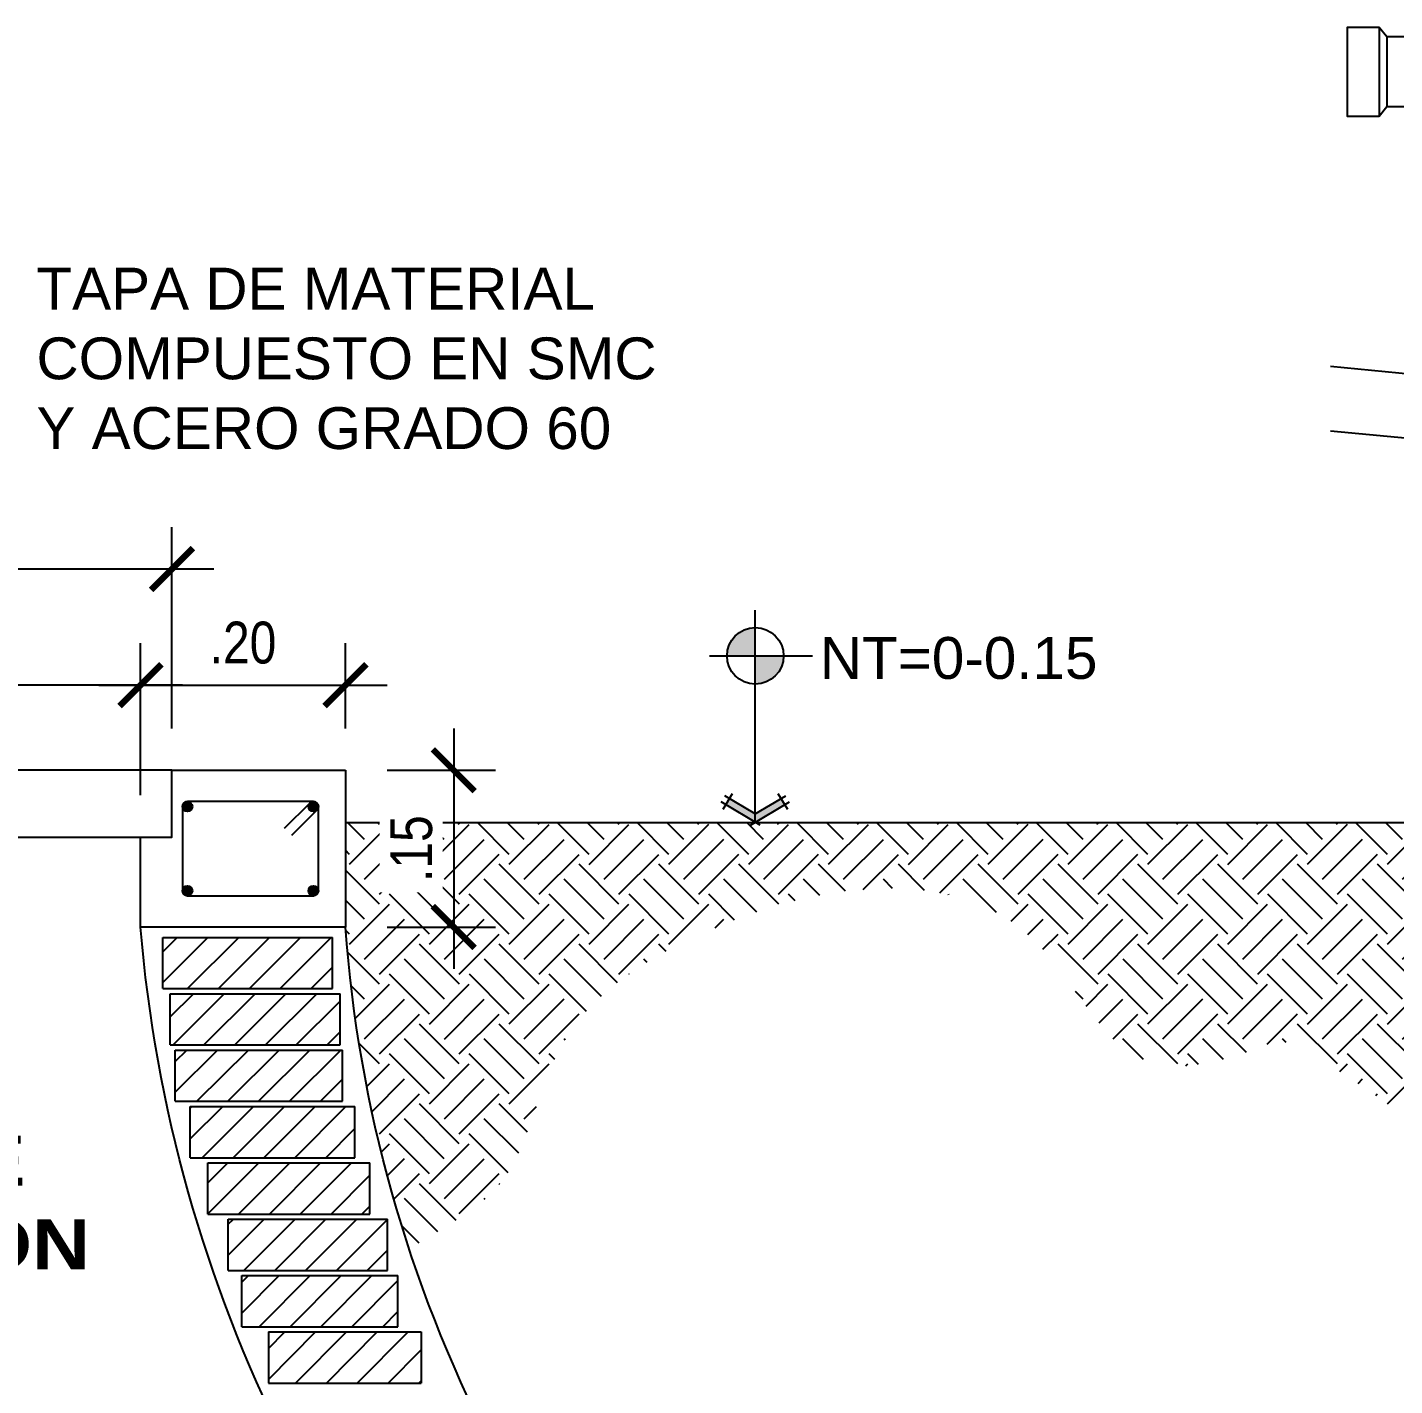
# Model space of a CAD drawing. Header units: metres. Extents: x 2 to 147, y 24 to 94.
# Drawn here: x 4.538 to 5.846, y 79.297 to 80.595 of the extents above; entities that cross this region are included whole.
import ezdxf

# ---------------------------------------------------------------- set-up
doc = ezdxf.new("R2010")
doc.units = ezdxf.units.M
doc.header["$MEASUREMENT"] = 0
doc.header["$PDMODE"] = 35
doc.layers.get('Defpoints').update_dxf_attribs({"color": 171})
for name, color, linetype in [('A RESIDUAL', 5, 'Continuous'), ('Cotas', 1, 'Continuous'), ('DET HIDRO', 6, 'Continuous'), ('TEXTOS HIDRO', 2, 'Continuous')]:
    doc.layers.add(name, color=color, linetype=linetype)
doc.styles.add('COTAS', font='ARIALN.TTF')
doc.styles.add('TEXTO HIDROSANITARIO', font='arial.ttf')
doc.styles.add('TITULOS', font='')
doc.styles.get('TITULOS').set_extended_font_data('Arial Black', bold=True)
doc.dimstyles.new('ESC-20', dxfattribs={"dimtxt": 0.04, "dimasz": 0.04, "dimexe": 0.04, "dimexo": 0.04, "dimgap": 0.02, "dimtad": 1, "dimzin": 4, "dimdsep": 46, "dimtxsty": 'COTAS', "dimblk": 'ARCHTICK', "dimcen": 0.04, "dimdle": 0.04, "dimclrd": 1, "dimclre": 1, "dimclrt": 2, "dimazin": 0, "dimtfac": 0.7499999999999999, "dimtmove": 1, "dimatfit": 3, "dimldrblk": 'FLE', "dimfxl": 0.1, "dimtvp": 1.5, "dimtfill": 1, "dimtolj": 1, "dimtzin": 0, "dimarcsym": 0})
pattern_1 = [(45, (-762573.6710389432, -1757293.307078792), (-0.01475068118779729, 0.0147506811877973), [])]
pattern_2 = [(45, (-762573.6804532439, -1757293.307078792), (-0.01475068118779729, 0.0147506811877973), [])]

# ---------------------------------------------------------------- blocks, each defined once
blk = doc.blocks.new('_ARCHTICK')
at = {"color": 0, "linetype": 'ByBlock', "const_width": 0.15}
blk.add_lwpolyline([(-0.5, -0.5), (0.5, 0.5)], dxfattribs=at)
blk = doc.blocks.new('*D118')
at = {"layer": 'Cotas', "color": 1, "lineweight": -2, "transparency": 16777216}
for p, q in [((4.09663976574015, 79.86126350131373), (4.09663976574015, 80.0065121684179)), ((4.646639765786716, 79.86126350131373), (4.646639765786716, 80.0065121684179)), ((4.686639765786716, 79.96651216841789), (4.05663976574015, 79.96651216841789))]:
    blk.add_line(p, q, dxfattribs=at)
at = {"layer": 'Defpoints', "color": 0, "transparency": 16777216}
for p in [(4.09663976574015, 79.96651216841789), (4.09663976574015, 79.82126350131372), (4.646639765786716, 79.82126350131372)]:
    blk.add_point(p, dxfattribs=at)
at = {"layer": 'Cotas', "color": 1, "lineweight": -2, "transparency": 16777216, "xscale": 0.04, "yscale": 0.04, "zscale": 0.04, "rotation": 180}
blk.add_blockref('_ARCHTICK', (4.09663976574015, 79.96651216841789), dxfattribs=at)
at = {"layer": 'Cotas', "color": 1, "lineweight": -2, "transparency": 16777216, "xscale": 0.04, "yscale": 0.04, "zscale": 0.04}
blk.add_blockref('_ARCHTICK', (4.646639765786716, 79.96651216841789), dxfattribs=at)
at = {"layer": 'Cotas', "color": 2, "transparency": 16777216, "insert": (4.371639765763433, 80.00805377824054), "char_height": 0.04, "attachment_point": 5, "style": 'COTAS', "bg_fill": 3, "box_fill_scale": 1.25, "bg_fill_color": 256, "bg_fill_true_color": 13158600, "bg_fill_transparency": 0}
blk.add_mtext('\\A1;Ø.55', dxfattribs=at)
blk = doc.blocks.new('FLE')
at = {"linetype": 'Continuous'}
h = blk.add_hatch(color=2, dxfattribs=at)
h.paths.add_polyline_path([(-0.5723325628787279, -0.6174137853085995), (-0.4220655746757984, -0.7071067774668336), (3.725290298461914e-09, 3.725290298461914e-09), (-0.2038039118051529, 3.725290298461914e-09)])
h.paths.add_polyline_path([(-0.4220655765384436, 0.7071067839860916), (-0.5723325610160828, 0.6174137927591801), (-0.2038039118051529, 3.725290298461914e-09), (3.725290298461914e-09, 3.725290298461914e-09)])
at = {"color": 1, "linetype": 'Continuous'}
for p, q in [((-0.3089696932584047, 0.7746126838028431), (-0.685428449884057, 0.5499078882858157)), ((-0.203803913667798, 0), (-0.6398384645581245, 0.7305096760392189)), ((0.06750589981675148, -0.1130958832800388), (-0.4895714800804853, 0.820202668197453)), ((0, 0), (-1, 0)), ((-0.203803913667798, 0), (-0.6398384645581245, -0.7305096751078963)), ((0.06750590354204178, 0.113095885142684), (-0.4895714800804853, -0.820202668197453)), ((-0.6854284480214119, -0.549907885491848), (-0.3089696951210499, -0.7746126800775528))]:
    blk.add_line(p, q, dxfattribs=at)
blk = doc.blocks.new('*D119')
at = {"layer": 'Cotas', "color": 1, "lineweight": -2, "transparency": 16777216}
for p, q in [((4.06663976571221, 79.92521125645864), (4.06663976571221, 80.1175391069569)), ((4.676639765814656, 79.92521125645864), (4.676639765814656, 80.1175391069569)), ((4.716639765814656, 80.07753910695689), (4.02663976571221, 80.07753910695689))]:
    blk.add_line(p, q, dxfattribs=at)
at = {"layer": 'Defpoints', "color": 0, "transparency": 16777216}
for p in [(4.06663976571221, 80.07753910695689), (4.06663976571221, 79.88521125645863), (4.676639765814656, 79.88521125645863)]:
    blk.add_point(p, dxfattribs=at)
at = {"layer": 'Cotas', "color": 1, "lineweight": -2, "transparency": 16777216, "xscale": 0.04, "yscale": 0.04, "zscale": 0.04, "rotation": 180}
blk.add_blockref('_ARCHTICK', (4.06663976571221, 80.07753910695689), dxfattribs=at)
at = {"layer": 'Cotas', "color": 1, "lineweight": -2, "transparency": 16777216, "xscale": 0.04, "yscale": 0.04, "zscale": 0.04}
blk.add_blockref('_ARCHTICK', (4.676639765814656, 80.07753910695689), dxfattribs=at)
at = {"layer": 'Cotas', "color": 2, "transparency": 16777216, "insert": (4.371639765763433, 80.11908071677954), "char_height": 0.04, "attachment_point": 5, "style": 'COTAS', "bg_fill": 3, "box_fill_scale": 1.25, "bg_fill_color": 256, "bg_fill_true_color": 13158600, "bg_fill_transparency": 0}
blk.add_mtext('\\A1;Ø.61', dxfattribs=at)
blk = doc.blocks.new('INDIC NIVEL')
h = blk.add_hatch(color=8)
h.paths.add_polyline_path([(1.164153218269348e-10, 4.656612873077393e-10), (1.164153218269348e-10, -0.1216343874111772, 0.4142135623730951), (0.1216343878768384, 4.656612873077393e-10)])
h.paths.add_polyline_path([(1.164153218269348e-10, 0.1216343883424997, 0.4142135623730951), (-0.1216343875275925, 4.656612873077393e-10), (1.164153218269348e-10, 4.656612873077393e-10)])
at = {"color": 0}
for p, q in [((1.164153218269348e-10, -0.1969606741331518), (1.164153218269348e-10, 0.1969606750644743)), ((-0.1969606748316437, 4.656612873077393e-10), (0.1969606751808897, 4.656612873077393e-10))]:
    blk.add_line(p, q, dxfattribs=at)
blk.add_circle((1.164153218269348e-10, 4.656612873077393e-10), 0.1216343877017927, dxfattribs=at)
blk = doc.blocks.new('*D90')
at = {"layer": 'Cotas', "color": 1, "lineweight": -2, "transparency": 16777216}
for p, q in [((4.946044932082456, 79.92521125645867), (4.946044932082456, 79.69521124281478)), ((4.882558133031021, 79.88521125645866), (4.986044932082456, 79.88521125645866)), ((4.882558133031021, 79.73521124281478), (4.986044932082456, 79.73521124281478))]:
    blk.add_line(p, q, dxfattribs=at)
at = {"layer": 'Defpoints', "color": 0, "transparency": 16777216}
for p in [(4.842558133031021, 79.88521125645866), (4.842558133031021, 79.73521124281478), (4.946044932082456, 79.73521124281478)]:
    blk.add_point(p, dxfattribs=at)
at = {"layer": 'Cotas', "color": 1, "lineweight": -2, "transparency": 16777216, "xscale": 0.04, "yscale": 0.04, "zscale": 0.04}
for p, rotation in [((4.946044932082456, 79.88521125645866), 90), ((4.946044932082456, 79.73521124281478), 270)]:
    blk.add_blockref('_ARCHTICK', p, dxfattribs=dict(at, rotation=rotation))
at = {"layer": 'Cotas', "color": 2, "transparency": 16777216, "insert": (4.905622012573611, 79.81021124963671), "char_height": 0.04, "attachment_point": 5, "rotation": 90, "style": 'COTAS', "bg_fill": 3, "box_fill_scale": 1.25, "bg_fill_color": 256, "bg_fill_true_color": 13158600, "bg_fill_transparency": 0}
blk.add_mtext('\\A1;.15', dxfattribs=at)
blk = doc.blocks.new('*D94')
at = {"layer": 'Cotas', "color": 1, "lineweight": -2, "transparency": 16777216}
for p, q in [((4.646639765786716, 79.86126350131373), (4.646639765786716, 80.0065121684179)), ((4.842558133031019, 79.92521125645864), (4.842558133031019, 80.0065121684179)), ((4.606639765786716, 79.96651216841789), (4.882558133031019, 79.96651216841789))]:
    blk.add_line(p, q, dxfattribs=at)
at = {"layer": 'Defpoints', "color": 0, "transparency": 16777216}
for p in [(4.842558133031019, 79.96651216841789), (4.842558133031019, 79.88521125645863), (4.646639765786716, 79.82126350131372)]:
    blk.add_point(p, dxfattribs=at)
at = {"layer": 'Cotas', "color": 1, "lineweight": -2, "transparency": 16777216, "xscale": 0.04, "yscale": 0.04, "zscale": 0.04, "rotation": 180}
blk.add_blockref('_ARCHTICK', (4.646639765786716, 79.96651216841789), dxfattribs=at)
at = {"layer": 'Cotas', "color": 1, "lineweight": -2, "transparency": 16777216, "xscale": 0.04, "yscale": 0.04, "zscale": 0.04}
blk.add_blockref('_ARCHTICK', (4.842558133031019, 79.96651216841789), dxfattribs=at)
at = {"layer": 'Cotas', "color": 2, "transparency": 16777216, "insert": (4.744598949408868, 80.00693508792676), "char_height": 0.04, "attachment_point": 5, "style": 'COTAS', "bg_fill": 3, "box_fill_scale": 1.25, "bg_fill_color": 256, "bg_fill_true_color": 13158600, "bg_fill_transparency": 0}
blk.add_mtext('\\A1;.20', dxfattribs=at)

msp = doc.modelspace()

# ---------------------------------------------------------------- hatches: boundary and pattern name
at = {"layer": 'DET HIDRO'}
h = msp.add_hatch(dxfattribs=at)
h.set_pattern_fill('EARTH', color=8, scale=0.0085, angle=45, style=0)
h.set_pattern_definition([(45, (-580314.012129184, -1337286.843948992), (0, 0.07633217702908782), [0.053975, -0.053975]), (45, (-580314.0264414671, -1337286.829636709), (0, 0.07633217702908782), [0.053975, -0.053975]), (45, (-580314.0407537504, -1337286.815324426), (0, 0.07633217702908782), [0.053975, -0.053975]), (135, (-580314.0407537504, -1337286.805782904), (-0.07633217702908782, 0), [0.053975, -0.053975]), (135, (-580314.0264414671, -1337286.791470621), (-0.07633217702908782, 0), [0.053975, -0.053975]), (135, (-580314.012129184, -1337286.777158338), (-0.07633217702908782, 0), [0.053975, -0.053975])])
edge = h.paths.add_edge_path()
edge.add_spline(control_points=[(5.874702408755269, 79.5406141512054), (5.746663650695012, 79.63363242394777), (5.705205464932845, 79.6128634089932), (5.583278953411394, 79.57635074819925), (5.487185044527763, 79.81182602852138), (5.209637316839547, 79.76294208167607), (5.032257960957253, 79.63708367723527), (5.012386208131687, 79.48469695368337), (4.939994640729168, 79.45054420119638), (4.903627225278655, 79.42695959576892)], knot_values=[5.246947745511425, 5.246947745511425, 5.246947745511425, 5.246947745511425, 5.287938731507065, 5.420939827396294, 5.573908684543446, 5.901239763996274, 6.069399815630753, 6.212099050201074, 6.303376600205038, 6.303376600205038, 6.303376600205038, 6.303376600205038], degree=3, periodic=0)
edge.add_arc((6.089285036517509, 79.82203064706428), 1.24974620656806, 183.9835249906714, 198.4285023006371, ccw=False)
edge.add_line((4.842558133031019, 79.73521124281476), (4.842558133031019, 79.83521125641207))
edge.add_line((4.842558133031019, 79.83521125641207), (5.874702408755212, 79.83521125641207))
edge.add_line((5.874702408755212, 79.83521125641207), (5.874702408755269, 79.55213657033576))
at = {"layer": 'DET HIDRO', "linetype": 'Continuous'}
h = msp.add_hatch(dxfattribs=at)
h.set_pattern_fill('ANSI31', color=8, scale=0.00657027193386602, angle=360, style=0)
h.set_pattern_definition([(45, (-762573.6496027084, -1757293.307078792), (-0.01475068118779729, 0.0147506811877973), [])])
h.paths.add_polyline_path([(4.830250748630391, 79.72534186871277), (4.667871320700982, 79.72534186871277), (4.667871320700982, 79.67636227666887), (4.830250748630391, 79.67636227666887)])
h = msp.add_hatch(dxfattribs=at)
h.set_pattern_fill('ANSI31', color=8, scale=0.00657027193386602, angle=360, style=0)
h.set_pattern_definition([(45, (-762573.6686545486, -1757293.307078792), (-0.01475068118779729, 0.0147506811877973), [])])
h.paths.add_polyline_path([(4.837409952852653, 79.67146431737135), (4.675030524923244, 79.67146431737135), (4.675030524923244, 79.62248472556027), (4.837409952852653, 79.62248472556027)])
h = msp.add_hatch(dxfattribs=at)
h.set_pattern_fill('ANSI31', color=8, scale=0.00657027193386602, angle=360, style=0)
h.set_pattern_definition(pattern_2)
h.paths.add_polyline_path([(4.83966504930217, 79.56860717491733), (4.83966504930217, 79.61758676672841), (4.679651849983969, 79.61758676672841), (4.679651849983969, 79.56860717491733)])
h = msp.add_hatch(dxfattribs=at)
h.set_pattern_fill('ANSI31', color=8, scale=0.00657027193386602, angle=360, style=0)
h.set_pattern_definition(pattern_2)
h.paths.add_polyline_path([(4.851557685143092, 79.51472962380873), (4.694024612160177, 79.51472962380873), (4.694024612160177, 79.56370921585264), (4.851557685143092, 79.56370921585264)])
h = msp.add_hatch(dxfattribs=at)
h.set_pattern_fill('ANSI31', color=8, scale=0.00657027193386602, angle=360, style=0)
h.set_pattern_definition(pattern_2)
h.paths.add_polyline_path([(4.710947494219766, 79.46085207293297), (4.710947494219766, 79.50983166451121), (4.865865922730194, 79.50983166451121), (4.865865922730194, 79.46085207293297)])
h = msp.add_hatch(dxfattribs=at)
h.set_pattern_fill('ANSI31', color=8, scale=0.00657027193386602, angle=360, style=0)
h.set_pattern_definition(pattern_2)
h.paths.add_polyline_path([(4.730528519802505, 79.40697452182437), (4.730528519802505, 79.45595411363544), (4.882673229637334, 79.45595411363544), (4.882673229637334, 79.40697452182437)])
h = msp.add_hatch(dxfattribs=at)
h.set_pattern_fill('ANSI31', color=8, scale=0.00657027193386602, angle=360, style=0)
h.set_pattern_definition(pattern_1)
h.paths.add_polyline_path([(4.892668348934279, 79.35309697071577), (4.743486150714347, 79.35309697071577), (4.743486150714347, 79.40207656275967), (4.892668348934279, 79.40207656275967)])
h = msp.add_hatch(dxfattribs=at)
h.set_pattern_fill('ANSI31', color=8, scale=0.00657027193386602, angle=360, style=0)
h.set_pattern_definition(pattern_1)
h.paths.add_polyline_path([(4.914806068024376, 79.29921941984), (4.768811752285586, 79.29921941984), (4.768811752285586, 79.34819901141825), (4.914806068024376, 79.34819901141825)])

# ---------------------------------------------------------------- linework, layer by layer
at = {"layer": 'Cotas'}
for p, q in [((6.033514883214508, 80.24709273384283), (5.784416377855365, 80.27101225008587)), ((6.033514883214508, 80.18551857395428), (5.784416377855365, 80.20943809019732))]:
    msp.add_line(p, q, dxfattribs=at)
at = {"layer": 'DET HIDRO', "color": 1, "linetype": 'Continuous'}
msp.add_line((5.838359163220872, 80.58636423105705), (5.838359163220872, 80.5196975644059), dxfattribs=at)
at = {"layer": 'DET HIDRO', "color": 1, "linetype": 'ByBlock'}
for p, q in [((4.667871320700982, 79.72534186871277), (4.830250748630391, 79.72534186871277)), ((4.667871320700982, 79.67636227666887), (4.667871320700982, 79.72534186871277)), ((4.830250748630391, 79.67636227666887), (4.830250748630391, 79.72534186871277)), ((4.667871320700982, 79.67636227666887), (4.830250748630391, 79.67636227666887)), ((4.675030524923244, 79.67146431737135), (4.837409952852653, 79.67146431737135)), ((4.675030524923244, 79.62248472556027), (4.675030524923244, 79.67146431737135)), ((4.837409952852653, 79.62248472556027), (4.837409952852653, 79.67146431737135)), ((4.675030524923244, 79.62248472556027), (4.837409952852653, 79.62248472556027)), ((4.679651849983969, 79.61758676672841), (4.83966504930217, 79.61758676672841)), ((4.679651849983969, 79.56860717491733), (4.679651849983969, 79.61758676672841)), ((4.83966504930217, 79.56860717491733), (4.83966504930217, 79.61758676672841)), ((4.679651849983969, 79.56860717491733), (4.83966504930217, 79.56860717491733)), ((4.694024612160177, 79.56370921585264), (4.851557685143092, 79.56370921585264)), ((4.694024612160177, 79.51472962380873), (4.694024612160177, 79.56370921585264)), ((4.851557685143092, 79.51472962380873), (4.851557685143092, 79.56370921585264)), ((4.694024612160177, 79.51472962380873), (4.851557685143092, 79.51472962380873)), ((4.710947494219766, 79.50983166451121), (4.865865922730194, 79.50983166451121)), ((4.710947494219766, 79.46085207293297), (4.710947494219766, 79.50983166451121)), ((4.865865922730194, 79.46085207293297), (4.865865922730194, 79.50983166451121)), ((4.710947494219766, 79.46085207293297), (4.865865922730194, 79.46085207293297)), ((4.730528519802505, 79.45595411363544), (4.882673229637334, 79.45595411363544)), ((4.730528519802505, 79.40697452182437), (4.730528519802505, 79.45595411363544)), ((4.882673229637334, 79.40697452182437), (4.882673229637334, 79.45595411363544)), ((4.730528519802505, 79.40697452182437), (4.882673229637334, 79.40697452182437)), ((4.743486150714347, 79.40207656275967), (4.892668348934279, 79.40207656275967)), ((4.743486150714347, 79.35309697071577), (4.743486150714347, 79.40207656275967)), ((4.892668348934279, 79.35309697071577), (4.892668348934279, 79.40207656275967)), ((4.743486150714347, 79.35309697071577), (4.892668348934279, 79.35309697071577)), ((4.768811752285586, 79.34819901141825), (4.768811752285586, 79.29921941984)), ((4.768811752285586, 79.34819901141825), (4.914806068024376, 79.34819901141825)), ((4.914806068024376, 79.34819901141825), (4.914806068024376, 79.29921941984)), ((4.768811752285586, 79.29921941984), (4.914806068024376, 79.29921941984))]:
    msp.add_line(p, q, dxfattribs=at)
at = {"layer": 'DET HIDRO', "color": 2, "linetype": 'Continuous'}
msp.add_lwpolyline([(5.941369075522658, 80.25594097304489), (5.941369075522658, 80.47099154347885), (5.950425659617309, 80.47099154347885), (5.950425659617309, 80.50160171462554), (5.941369075522658, 80.50923142976458, -0.5313912419481109), (5.948436136435618, 80.5196975727878), (5.9777123211733, 80.5196975644059), (5.985342036312346, 80.510640979962), (6.015952207459037, 80.510640979962), (6.015952207459037, 80.59542081526811), (5.985342036312346, 80.59542081526811), (5.9777123211733, 80.58636423105705), (5.838359163220872, 80.58636423105705), (5.83072944796541, 80.59542081526811), (5.80011927681872, 80.59542081526811), (5.80011927681872, 80.510640979962), (5.83072944796541, 80.510640979962), (5.838359163220872, 80.5196975644059), (5.867635347958554, 80.5196975727878, -0.5313912419481109), (5.874702408755098, 80.50923142976458), (5.865645824660447, 80.50160171462554), (5.865645824660447, 80.47099154347885), (5.874702408755098, 80.47099154347885), (5.874702408755098, 80.26234259478147)], format="xyb", dxfattribs=at)
at = {"layer": 'DET HIDRO', "color": 1, "linetype": 'Continuous'}
msp.add_lwpolyline([(5.83072944796541, 80.59542081526811), (5.83072944796541, 80.510640979962)], dxfattribs=at)
at = {"layer": 'DET HIDRO', "color": 4, "linetype": 'ByBlock'}
for points in [[(4.676639765814656, 79.88521125645863), (4.06663976571221, 79.88521125645863), (4.06663976571221, 79.82126350131372), (4.676639765814656, 79.82126350131372)], [(4.842558133031019, 79.88521125645863), (4.842558133031019, 79.73521124281476), (4.646639765786716, 79.73521124281476), (4.646639765786716, 79.82126350131372), (4.676639765814656, 79.82126350131372), (4.676639765814656, 79.88521125645863)]]:
    msp.add_lwpolyline(points, close=True, dxfattribs=at)
at = {"layer": 'DET HIDRO', "color": 3}
for points in [[(4.808509784947859, 79.85381646792891), (4.784062793209927, 79.82936947619098)], [(4.815244977210426, 79.84708127554993), (4.790797985705325, 79.822634283812)]]:
    msp.add_lwpolyline(points, dxfattribs=at)
at = {"layer": 'DET HIDRO', "color": 3, "const_width": 0.004762500138067903, "flags": 128}
for points in [[(4.81425863116678, 79.85044887185583, -1), (4.80949613110792, 79.85044887185583, -1)], [(4.689020900020154, 79.76997363975758, -1), (4.693783400079013, 79.76997363975758, -1)], [(4.81425863116678, 79.76997364115456, 1), (4.80949613110792, 79.76997364115456, 1)]]:
    msp.add_lwpolyline(points, format="xyb", close=True, dxfattribs=at)
at = {"layer": 'DET HIDRO', "color": 4}
for points in [[(4.842558133031019, 79.83521125641207), (5.760443126048671, 79.83521125641207)], [(5.372937743862991, 79.83521125641207), (5.874702408755098, 79.83521125641207)]]:
    msp.add_lwpolyline(points, dxfattribs=at)
at = {"layer": 'DET HIDRO', "color": 4, "linetype": 'ByBlock'}
for points in [[(4.868384923633897, 79.06343004958259, 0.03567964602560071), (4.785111545782314, 79.24204055418747, -0.0957680991965182), (4.646639765786716, 79.73521124281476)], [(5.064303291111031, 79.06343004958259, 0.03567964602856738), (4.981029913259448, 79.24204055418747, -0.101011424473433), (4.842558133031019, 79.73521124281476)]]:
    msp.add_lwpolyline(points, format="xyb", dxfattribs=at)
at = {"layer": 'DET HIDRO', "color": 3}
for centre in [(4.81187738113735, 79.85044887185583), (4.691402150049583, 79.76997363975758), (4.81187738113735, 79.76997364115456)]:
    msp.add_circle(centre, 0.004762500159728854, dxfattribs=at)

# ---------------------------------------------------------------- block references
at = {"layer": 'TEXTOS HIDRO', "color": 1, "xscale": 0.2222011751728943, "yscale": 0.2222011751728943, "zscale": 0.2222011751728943}
msp.add_blockref('INDIC NIVEL', (5.234404215208343, 79.99448889227139), dxfattribs=at)

# ---------------------------------------------------------------- texts
at = {"layer": 'A RESIDUAL', "color": 2, "insert": (4.363834992714004, 79.47153115093639), "char_height": 0.04799999999999999, "width": 0.4462644474761255, "attachment_point": 5, "rotation": 8.141129722338467e-05, "style": 'TITULOS', "bg_fill": 3, "box_fill_scale": 1.2, "bg_fill_color": 256, "bg_fill_transparency": 0}
msp.add_mtext('POZO DE ABSORCIÓN', dxfattribs=at)
at = {"layer": 'TEXTOS HIDRO', "color": 2, "insert": (5.296056918069809, 80.01248718764188), "char_height": 0.03999621153110256, "width": 0.3366941826083361, "attachment_point": 1, "style": 'TEXTO HIDROSANITARIO'}
msp.add_mtext('NT=0-0.15', dxfattribs=at)

# ---------------------------------------------------------------- leaders
at = {"layer": 'TEXTOS HIDRO'}
msp.add_leader([(5.234404215208343, 79.83521125687773), (5.234404215208343, 79.99448889227139), (5.289057581188246, 79.99448889227139)], dimstyle='ESC-20', override={"dimgap": 0.1, "dimtad": 0}, dxfattribs=at)

# ---------------------------------------------------------------- next in the draw order: dimensions: what is measured, and where the dimension line sits
at = {"layer": 'Cotas'}
dim = msp.add_linear_dim(base=(4.09663976574015, 79.96651216841789), p1=(4.646639765786716, 79.82126350131372), p2=(4.09663976574015, 79.82126350131372), angle=180, text='Ø<>', dimstyle='ESC-20', dxfattribs=at)
dim.commit()
dim.dimension.update_dxf_attribs({"geometry": '*D118', "text_midpoint": (4.371639765763433, 80.00805377824054)})

# ---------------------------------------------------------------- next in the draw order: linework, layer by layer
at = {"layer": 'DET HIDRO', "color": 3, "const_width": 0.004762500138067903, "flags": 128}
msp.add_lwpolyline([(4.689020900020154, 79.85044887325282, 1), (4.693783400079013, 79.85044887325282, 1)], format="xyb", close=True, dxfattribs=at)
at = {"layer": 'DET HIDRO', "color": 3}
msp.add_lwpolyline([(4.691402149816753, 79.76521125518272), (4.811877380904519, 79.7652112565797, 0.414213562373095), (4.816639765362964, 79.76997364115456), (4.81663976571221, 79.85044887185583, 0.414213562373095), (4.811877381253765, 79.85521125643069), (4.691402150165999, 79.85521125503371, 0.414213562373095), (4.686639765707554, 79.85044887045885), (4.686639765358308, 79.76997363975758, 0.414213562373095)], format="xyb", close=True, dxfattribs=at)
msp.add_circle((4.691402150049583, 79.85044887325282), 0.004762500159728854, dxfattribs=at)

# ---------------------------------------------------------------- next in the draw order: dimensions: what is measured, and where the dimension line sits
at = {"layer": 'Cotas'}
dim = msp.add_linear_dim(base=(4.06663976571221, 80.07753910695689), p1=(4.676639765814656, 79.88521125645863), p2=(4.06663976571221, 79.88521125645863), angle=180, text='Ø<>', dimstyle='ESC-20', dxfattribs=at)
dim.commit()
dim.dimension.update_dxf_attribs({"geometry": '*D119', "text_midpoint": (4.371639765763433, 80.11908071677954)})

# ---------------------------------------------------------------- next in the draw order: leaders
at = {"layer": 'TEXTOS HIDRO', "linetype": 'Continuous', "annotation_type": 0, "has_hookline": 1, "hookline_direction": 0, "text_width": 0.5879945429740792}
msp.add_leader([(4.465824516105243, 79.88521125645863), (4.465824516105243, 80.21169932385462), (4.527101544529909, 80.21169932383599)], dimstyle='ESC-20', override={"dimgap": 0.02, "dimtad": 0}, dxfattribs=at)

# ---------------------------------------------------------------- next in the draw order: texts
at = {"layer": 'TEXTOS HIDRO', "color": 2, "linetype": 'Continuous', "insert": (4.547101544529909, 80.19169932383599), "char_height": 0.04, "width": 0.6189529736387824, "attachment_point": 7, "style": 'TEXTO HIDROSANITARIO', "bg_fill": 3, "box_fill_scale": 1.1, "bg_fill_color": 256, "bg_fill_true_color": 13158600, "bg_fill_transparency": 0}
msp.add_mtext('{\\C256;TAPA DE MATERIAL COMPUESTO EN SMC Y ACERO GRADO 60}', dxfattribs=at)

# ---------------------------------------------------------------- next in the draw order: dimensions: what is measured, and where the dimension line sits
at = {"layer": 'Cotas'}
dim = msp.add_linear_dim(base=(4.946044932082456, 79.73521124281478), p1=(4.842558133031019, 79.88521125645863), p2=(4.842558133031019, 79.73521124281476), angle=90, dimstyle='ESC-20', dxfattribs=at)
dim.commit()
dim.dimension.update_dxf_attribs({"geometry": '*D90', "text_midpoint": (4.905622012573611, 79.81021124963671)})

# ---------------------------------------------------------------- next in the draw order: dimensions: what is measured, and where the dimension line sits
dim = msp.add_linear_dim(base=(4.842558133031019, 79.96651216841789), p1=(4.646639765786716, 79.82126350131372), p2=(4.842558133031019, 79.88521125645863), angle=180, dimstyle='ESC-20', dxfattribs=at)
dim.commit()
dim.dimension.update_dxf_attribs({"geometry": '*D94', "text_midpoint": (4.744598949408868, 80.00693508792676)})

doc.saveas('drawing.dxf')
